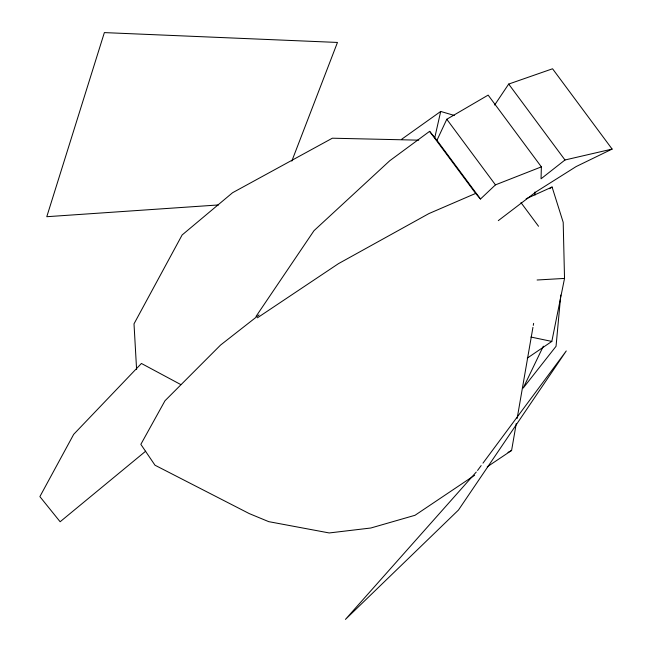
<?xml version="1.0" encoding="UTF-8"?>
<svg xmlns="http://www.w3.org/2000/svg" width="652" height="652" viewBox="0 0 652 652"><rect width="100%" height="100%" fill="white"/><g stroke="black" fill="none" stroke-linecap="round" stroke-linejoin="round"><path stroke-width="0.98" d="M541.364 166.863L495.455 184.866L480.491 199.015L436.954 140.31L446.791 119.259L488.144 95.111L541.364 166.863L541.046 178.795L564.991 159.984L612.122 149.08L552.554 68.77L508.69 84.067L494.632 105.045M560.761 295.046L556.05 346.293L523.206 388.046L543.328 346.188M487.24 466.808L511.592 450.467L516.278 423.45M517.142 418.445L532.937 327.377M533.279 325.381L533.629 323.376M527.24 358.16L551.828 341.42L564.526 278.412L563.198 222.332L552.081 187.018L526.148 198.762M434.639 138.248L440.695 111.451L454.289 115.437M291.811 161.101L337.459 42.445L104.369 32.6L46.781 216.708L218.542 204.94M256.016 316.44L314.003 230.669L389.733 160.751L429.603 131.345L436.954 140.31M477.549 470.459L481.168 465.585M482.977 463.14L566.262 350.947L458.47 510.035L345.438 619.4L476.27 472.032M145.665 451.2L60.131 521.755L39.878 496.612L73.692 434.338L141.419 363.466L180.743 384.55M259.072 314.916L220.58 345.047L164.997 400.744L140.848 444.346L154.997 465.218L249.235 513.58L268.722 521.649L329.219 532.953L370.833 528.006L415.014 515.284L474.64 475.267M498.299 220.637L536.246 191.721L576.181 166.545L612.122 149.08M401.811 139.153L440.695 111.451M257.401 317.826L338.469 263.652L428.918 213.579L475.642 193.424L480.491 199.015M549.53 188.681L552.081 187.018M508.022 452.406L511.592 450.467M537.101 280.001L564.526 278.412M418.714 140.164L332.349 138.208L232.56 192.731L182.12 234.973L134.01 323.84L136.594 369.415M530.907 337.043L551.828 341.42M508.69 84.067L564.991 159.984M520.989 202.617L538.528 226.268M446.791 119.259L495.455 184.866M429.603 131.345L475.642 193.424M534.958 191.998L535.056 195.029"/></g></svg>
